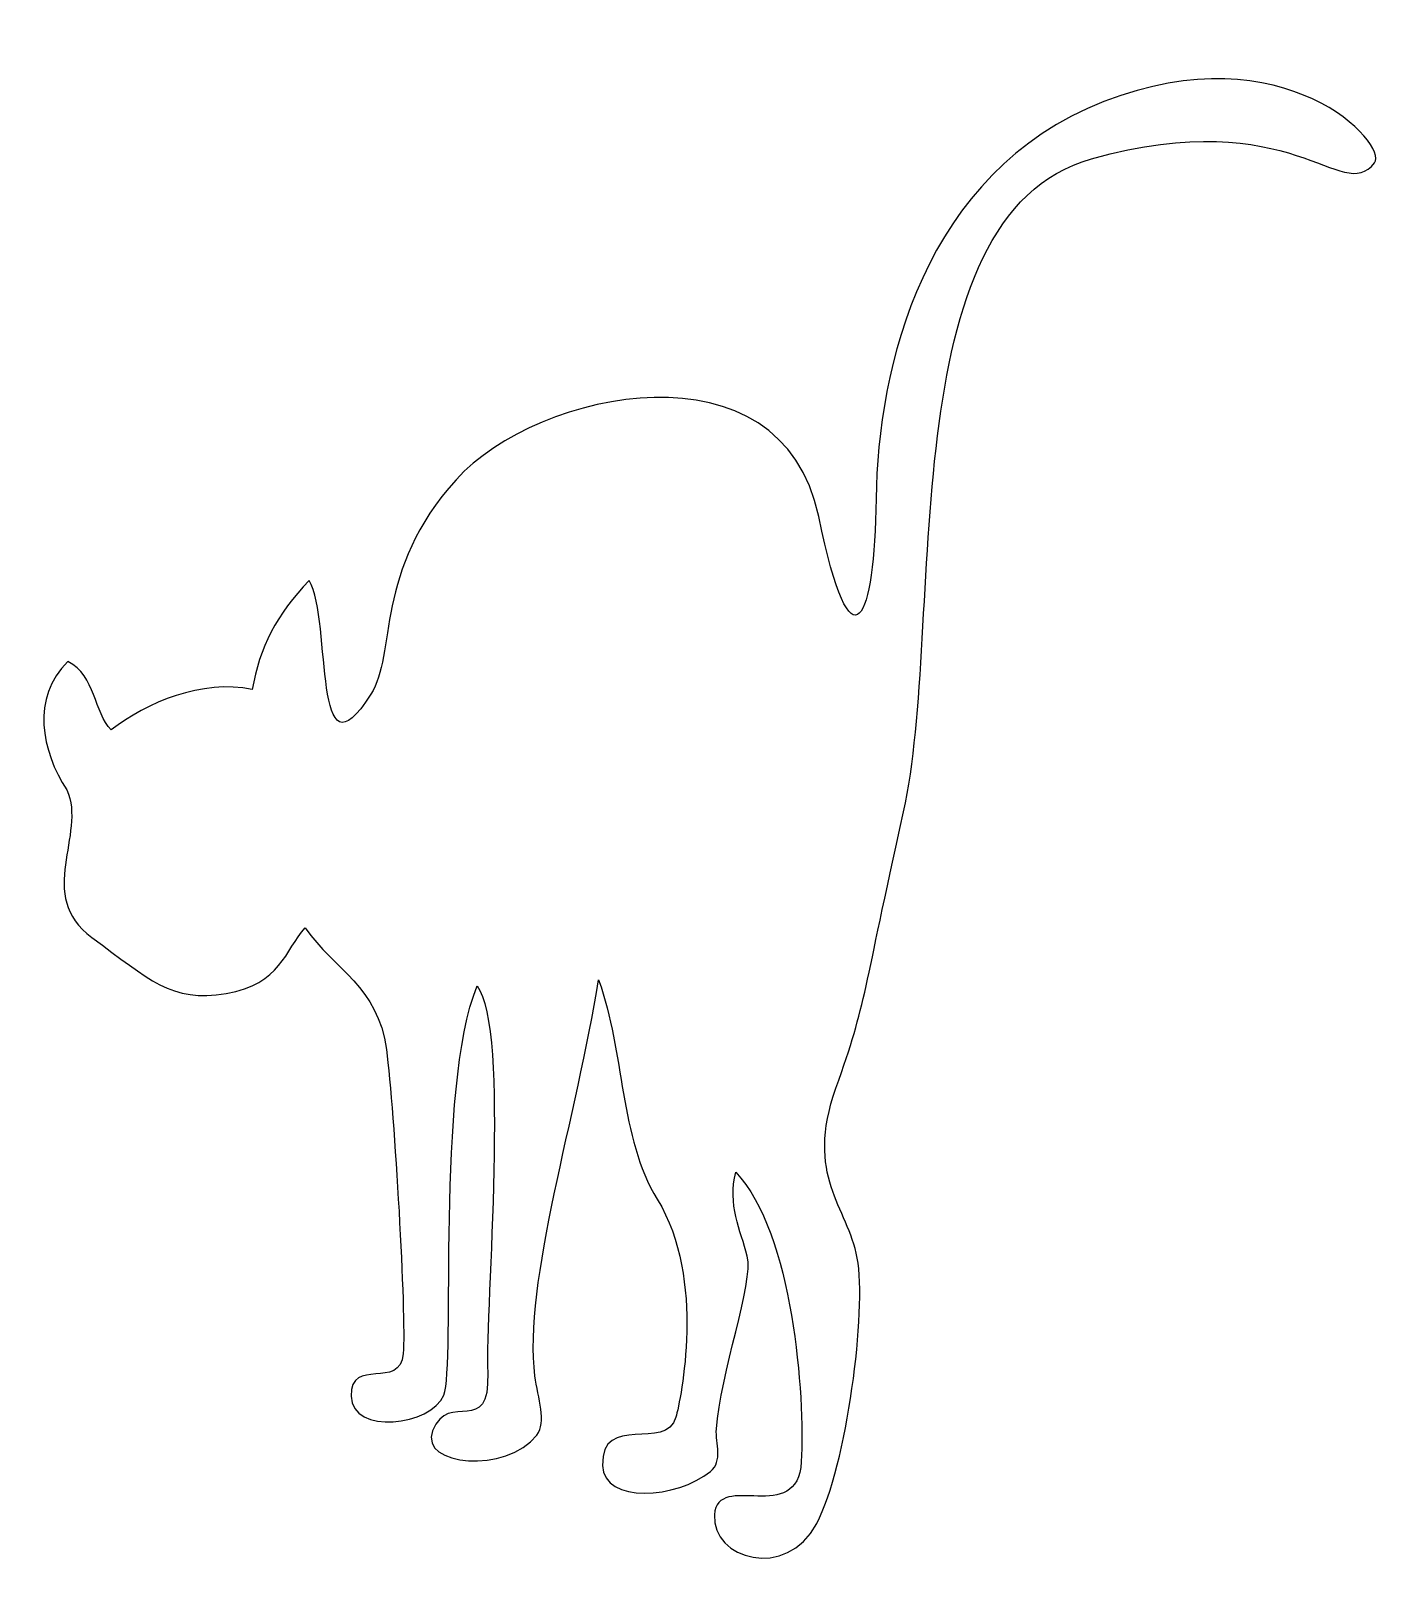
# Model space of a CAD drawing. Header units: centimetres. Extents: x -8.9 to 8.9, y -10 to 10.3.
import ezdxf

# ---------------------------------------------------------------- set-up
doc = ezdxf.new("R2010")
doc.units = ezdxf.units.CM
doc.header["$MEASUREMENT"] = 0
doc.layers.add('Camada 1', color=7, linetype='Continuous')

msp = doc.modelspace()

# ---------------------------------------------------------------- linework, layer by layer
at = {"layer": 'Camada 1'}
msp.add_open_spline([(-8.40613, 0.37408), (-8.74093, 0.87679), (-8.87566, 1.57915), (-8.39346, 2.05228), (-8.39346, 2.05228), (-8.02762, 1.86302), (-8.0527, 1.38352), (-7.82572, 1.15643), (-7.82572, 1.15643), (-7.35984, 1.51703), (-6.63848, 1.82196), (-5.98358, 1.68634), (-5.98358, 1.68634), (-5.88669, 2.22889), (-5.66373, 2.67051), (-5.2391, 3.11213), (-5.2391, 3.11213), (-4.93205, 2.56542), (-5.20711, 0.40356), (-4.43146, 1.62329), (-4.43146, 1.62329), (-4.09848, 2.14735), (-4.39045, 3.24111), (-3.31799, 4.42756), (-3.31799, 4.42756), (-2.24577, 5.61387), (0.94156, 6.2712), (1.42303, 3.94488), (1.42303, 3.94488), (1.85726, 1.8457), (2.15339, 2.59791), (2.17347, 4.18147), (2.17347, 4.18147), (2.19511, 5.88073), (2.78442, 8.44761), (5.15305, 9.36982), (5.15305, 9.36982), (7.52155, 10.2921), (8.87942, 8.8047), (8.6904, 8.5676), (8.6904, 8.5676), (8.25177, 8.01737), (7.63508, 9.36124), (4.99105, 8.62187), (4.99105, 8.62187), (2.34665, 7.88257), (3.08235, 2.54481), (2.53249, 0.08583), (2.53249, 0.08583), (1.99494, -2.31796), (2.05965, -2.36897), (1.64889, -3.5242), (1.64889, -3.5242), (1.23802, -4.67916), (1.80052, -5.07278), (1.92773, -5.74532), (1.92773, -5.74532), (2.05465, -6.4181), (1.79226, -8.4636), (1.39769, -9.21536), (1.39769, -9.21536), (1.00338, -9.96688), (0.01903, -9.68026), (0.06027, -9.10169), (0.06027, -9.10169), (0.10165, -8.5231), (1.14882, -9.25819), (1.19591, -8.40771), (1.19591, -8.40771), (1.24277, -7.55721), (1.09074, -5.41739), (0.33787, -4.62245), (0.33787, -4.62245), (0.22857, -5.04475), (0.40261, -5.38432), (0.48929, -5.72021), (0.48929, -5.72021), (0.57584, -6.05599), (0.13464, -7.27488), (0.08546, -7.97869), (0.08546, -7.97869), (0.07183, -8.17668), (0.17648, -8.39419), (0.0072, -8.53476), (0.0072, -8.53476), (-0.42484, -8.89377), (-1.38972, -8.95928), (-1.40335, -8.45811), (-1.40335, -8.45811), (-1.42221, -7.76096), (-0.56602, -8.28214), (-0.44445, -7.82729), (-0.44445, -7.82729), (-0.3819, -7.59279), (-0.04538, -6.02423), (-0.68726, -4.97804), (-0.68726, -4.97804), (-1.18843, -4.1609), (-1.10715, -3.06738), (-1.45389, -2.11152), (-1.45389, -2.11152), (-1.73139, -3.85277), (-2.44518, -6.09554), (-2.28672, -7.2846), (-2.28672, -7.2846), (-2.24693, -7.58191), (-2.13202, -7.88899), (-2.26262, -8.05867), (-2.26262, -8.05867), (-2.65439, -8.56813), (-3.80181, -8.46613), (-3.62411, -8.0039), (-3.62411, -8.0039), (-3.41686, -7.46523), (-2.87222, -8.10661), (-2.90495, -7.2469), (-2.90495, -7.2469), (-2.93747, -6.38706), (-2.61055, -2.74234), (-3.0437, -2.18727), (-3.0437, -2.18727), (-3.58612, -3.54585), (-3.32045, -7.1386), (-3.47905, -7.5373), (-3.47905, -7.5373), (-3.63738, -7.93576), (-4.67954, -8.06499), (-4.69026, -7.5491), (-4.69026, -7.5491), (-4.70111, -7.03319), (-4.04851, -7.4819), (-4.00885, -6.99448), (-4.00885, -6.99448), (-3.9694, -6.50691), (-4.12204, -3.84157), (-4.22975, -3.02007), (-4.22975, -3.02007), (-4.33733, -2.1983), (-4.90679, -1.98118), (-5.28957, -1.43011), (-5.28957, -1.43011), (-5.55878, -1.72464), (-5.60517, -2.16422), (-6.3243, -2.28813), (-6.3243, -2.28813), (-7.04343, -2.41204), (-7.32824, -2.10374), (-8.07806, -1.55645), (-8.07806, -1.55645), (-8.82796, -1.00903), (-8.14517, -0.21052), (-8.40613, 0.37408)], degree=3, knots=[0, 0, 0, 0, 0.02564103, 0.02564103, 0.02564103, 0.02564103, 0.05128205, 0.05128205, 0.05128205, 0.05128205, 0.07692308, 0.07692308, 0.07692308, 0.07692308, 0.1025641, 0.1025641, 0.1025641, 0.1025641, 0.12820513, 0.12820513, 0.12820513, 0.12820513, 0.15384615, 0.15384615, 0.15384615, 0.15384615, 0.17948718, 0.17948718, 0.17948718, 0.17948718, 0.20512821, 0.20512821, 0.20512821, 0.20512821, 0.23076923, 0.23076923, 0.23076923, 0.23076923, 0.25641026, 0.25641026, 0.25641026, 0.25641026, 0.28205128, 0.28205128, 0.28205128, 0.28205128, 0.30769231, 0.30769231, 0.30769231, 0.30769231, 0.33333333, 0.33333333, 0.33333333, 0.33333333, 0.35897436, 0.35897436, 0.35897436, 0.35897436, 0.38461538, 0.38461538, 0.38461538, 0.38461538, 0.41025641, 0.41025641, 0.41025641, 0.41025641, 0.43589744, 0.43589744, 0.43589744, 0.43589744, 0.46153846, 0.46153846, 0.46153846, 0.46153846, 0.48717949, 0.48717949, 0.48717949, 0.48717949, 0.51282051, 0.51282051, 0.51282051, 0.51282051, 0.53846154, 0.53846154, 0.53846154, 0.53846154, 0.56410256, 0.56410256, 0.56410256, 0.56410256, 0.58974359, 0.58974359, 0.58974359, 0.58974359, 0.61538462, 0.61538462, 0.61538462, 0.61538462, 0.64102564, 0.64102564, 0.64102564, 0.64102564, 0.66666667, 0.66666667, 0.66666667, 0.66666667, 0.69230769, 0.69230769, 0.69230769, 0.69230769, 0.71794872, 0.71794872, 0.71794872, 0.71794872, 0.74358974, 0.74358974, 0.74358974, 0.74358974, 0.76923077, 0.76923077, 0.76923077, 0.76923077, 0.79487179, 0.79487179, 0.79487179, 0.79487179, 0.82051282, 0.82051282, 0.82051282, 0.82051282, 0.84615385, 0.84615385, 0.84615385, 0.84615385, 0.87179487, 0.87179487, 0.87179487, 0.87179487, 0.8974359, 0.8974359, 0.8974359, 0.8974359, 0.92307692, 0.92307692, 0.92307692, 0.92307692, 0.94871795, 0.94871795, 0.94871795, 0.94871795, 1, 1, 1, 1], dxfattribs=at)

doc.saveas('drawing.dxf')
